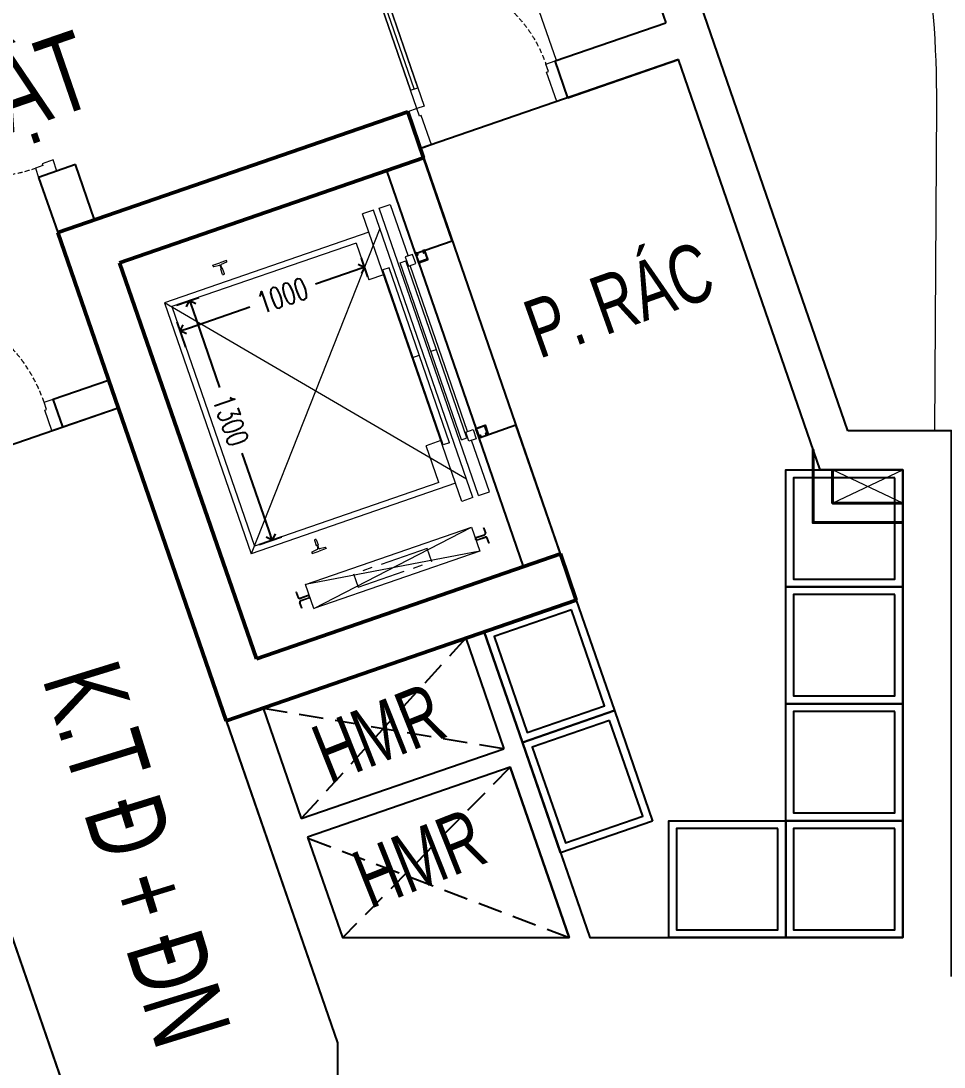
# Model space of a CAD drawing. Header units: millimetres. Extents: x -361702973 to 361248309, y -356458554 to 356543577.
# Drawn here: x -44697 to -39961, y 24906 to 30274 of the extents above; entities that cross this region are included whole.
import ezdxf
from ezdxf.enums import TextEntityAlignment as Align

# ---------------------------------------------------------------- set-up
doc = ezdxf.new("R2010")
doc.units = ezdxf.units.MM
doc.header["$LTSCALE"] = 100
doc.header["$MEASUREMENT"] = 0
for name, pattern in [('HIDDEN', [0.375, 0.25, -0.125]), ('Xref_ST_MBDV Cot vach 30.7.2022$0$HIDDEN', [0.375, 0.25, -0.125]), ('Xref_ST_MBDV Cot vach 30.7.2022$0$ST_MBDV Cot vach 220803$0$HIDDEN', [0.375, 0.25, -0.125]), ('Xref_ST_MBDV Cot vach 30.7.2022$0$ST_MBDV Cot vach 220803$0$PHANTOMX2', [5, 2.5, -0.5, 0.5, -0.5, 0.5, -0.5]), ('Xref_ST_MBDV Cot vach 30.7.2022$0$ST_MBDV Cot vach 220803$0$Xref_ST_MBDV Cot vach 30.7.2022$0$HIDDEN', [0.375, 0.25, -0.125])]:
    doc.linetypes.add(name, pattern=pattern)
for name, color, linetype in [('A-ANNO-ROOM', 50, 'Continuous'), ('dien tich thong thuy', 3, 'Continuous'), ('Xref_ST_MBDV Cot vach 30.7.2022$0$KT-Text', 7, 'Continuous'), ('Xref_ST_MBDV Cot vach 30.7.2022$0$KT-Tuong', 1, 'Continuous'), ('Xref_ST_MBDV Cot vach 30.7.2022$0$ST_MBDV Cot vach 220803$0$220403_HDN_Penthouse Plan$0$A-_FURN----_E-_N', 251, 'Continuous'), ('Xref_ST_MBDV Cot vach 30.7.2022$0$ST_MBDV Cot vach 220803$0$KT-Khuat', 9, 'Xref_ST_MBDV Cot vach 30.7.2022$0$ST_MBDV Cot vach 220803$0$HIDDEN'), ('Xref_ST_MBDV Cot vach 30.7.2022$0$ST_MBDV Cot vach 220803$0$KT-Net manh', 139, 'Continuous'), ('Xref_ST_MBDV Cot vach 30.7.2022$0$ST_MBDV Cot vach 220803$0$KT-Text', 7, 'Continuous'), ('Xref_ST_MBDV Cot vach 30.7.2022$0$ST_MBDV Cot vach 220803$0$Xref_ST_MBDV Cot vach 30.7.2022$0$KT-Text', 7, 'Continuous'), ('Xref_ST_MBDV Cot vach 30.7.2022$0$ST_MBDV Cot vach 220803$0$Xref_ST_MBDV Cot vach 30.7.2022$0$KT-Tuong', 1, 'Continuous')]:
    doc.layers.add(name, color=color, linetype=linetype)
for name, color, linetype, lineweight in [('AUDIT_I_220808132811-11', 7, 'Continuous', 9), ('KT-Kich thuoc', 159, 'Continuous', 18), ('KT-lomo nuoc', 3, 'HIDDEN', 5), ('KT-Net cat', 1, 'Continuous', 40), ('Xref_ST_MBDV Cot vach 30.7.2022$0$CUA', 37, 'Continuous', 13), ('Xref_ST_MBDV Cot vach 30.7.2022$0$KT-Noi that', 36, 'Continuous', 9), ('Xref_ST_MBDV Cot vach 30.7.2022$0$ST_MBDV Cot vach 220803$0$KT-Noi that', 36, 'Continuous', 9), ('Xref_ST_MBDV Cot vach 30.7.2022$0$ST_MBDV Cot vach 220803$0$Xref_ST_MBDV Cot vach 30.7.2022$0$CUA', 37, 'Continuous', 13), ('Xref_ST_MBDV Cot vach 30.7.2022$0$ST_MBDV Cot vach 220803$0$Xref_ST_MBDV Cot vach 30.7.2022$0$KT-Net cot vach', 6, 'Continuous', 50)]:
    doc.layers.add(name, color=color, linetype=linetype, lineweight=lineweight)
doc.styles.add('220126_HDN_HBA typical plan$0$211210_HDN_HBA_TYPICAL PLAN CORE OPT 1$0$HBA-Text', font='GOTHIC.TTF')
doc.styles.add('Xref_ST_MBDV Cot vach 30.7.2022$0$Arial', font='arial.ttf', dxfattribs={"width": 0.7})
doc.styles.add('Xref_ST_MBDV Cot vach 30.7.2022$0$ST_MBDV Cot vach 220803$0$Arial', font='arial.ttf', dxfattribs={"width": 0.7})
doc.styles.add('Xref_ST_MBDV Cot vach 30.7.2022$0$ST_MBDV Cot vach 220803$0$DIM', font='vnsimli.shx', dxfattribs={"width": 0.7})
doc.styles.add('Xref_ST_MBDV Cot vach 30.7.2022$0$ST_MBDV Cot vach 220803$0$Xref_ST_MBDV Cot vach 30.7.2022$0$Arial', font='arial.ttf', dxfattribs={"width": 0.7})
doc.dimstyles.new('Xref_ST_MBDV Cot vach 30.7.2022$0$ST_MBDV Cot vach 220803$0$CCU 1-100 A1', dxfattribs={"dimscale": 100, "dimtxt": 2.2, "dimasz": 1, "dimexe": 1, "dimexo": 0, "dimgap": 1, "dimtad": 1, "dimdec": 0, "dimdsep": 46, "dimtxsty": 'Xref_ST_MBDV Cot vach 30.7.2022$0$ST_MBDV Cot vach 220803$0$DIM', "dimblk1": 'Xref_ST_MBDV Cot vach 30.7.2022$0$ST_MBDV Cot vach 220803$0$_ARCHTICK', "dimblk2": 'Xref_ST_MBDV Cot vach 30.7.2022$0$ST_MBDV Cot vach 220803$0$_ARCHTICK', "dimsah": 1, "dimcen": 0, "dimdle": 1, "dimclrd": 256, "dimclre": 256, "dimclrt": 31, "dimadec": 0, "dimazin": 0, "dimtfac": 1, "dimtdec": 0, "dimtix": 1, "dimtmove": 2, "dimatfit": 3, "dimldrblk": 'Xref_ST_MBDV Cot vach 30.7.2022$0$ST_MBDV Cot vach 220803$0$_ARCHTICK', "dimfxl": 8, "dimtolj": 1, "dimarcsym": 0})

# ---------------------------------------------------------------- blocks, each defined once
blk = doc.blocks.new('*U118')
blk.add_line((-70, 100), (-70, 600.1))
for points in [[(-50, 0), (-50, 700.1), (-90, 700.1), (-90, 0)], [(-50, 100), (-90, 100), (-90, 600.1), (-50, 600.1)], [(-800.1, -200), (-740.1, -200), (-740.1, -40), (-750.1, -40), (-750.1, 0), (-800.1, 0)], [(0, -200), (-60, -200), (-60, -40), (-50, -40), (-50, 0), (0, 0)]]:
    blk.add_lwpolyline(points, close=True)
at = {"linetype": 'Xref_ST_MBDV Cot vach 30.7.2022$0$HIDDEN'}
blk.add_arc((-50, 0), 700.1, 90, 180, dxfattribs=at)
blk = doc.blocks.new('Xref_ST_MBDV Cot vach 30.7.2022$0$ST_MBDV Cot vach 220803$0$_Open90')
at = {"color": 0, "linetype": 'ByBlock', "lineweight": -2}
for p, q in [((0, 0), (-1, 0)), ((-0.5, 0.5), (0, 0)), ((0, 0), (-0.5, -0.5))]:
    blk.add_line(p, q, dxfattribs=at)
blk = doc.blocks.new('*D123')
at = {"layer": 'Defpoints', "color": 5, "transparency": 16777216}
for p, q in [((608.5, 1180), (506.9, 1180)), ((556.9, 1130), (556.9, 913.3)), ((556.9, 230), (556.9, 556.7)), ((645.5, 180), (506.9, 180))]:
    blk.add_line(p, q, dxfattribs=at)
at = {"layer": 'Defpoints', "color": 0, "transparency": 16777216}
for p in [(556.9, 1180), (608.5, 1180, 0), (645.5, 180, 0)]:
    blk.add_point(p, dxfattribs=at)
at = {"layer": 'Defpoints', "color": 5, "transparency": 16777216, "xscale": 50, "yscale": 50, "zscale": 50}
for p, rotation in [((556.9, 1180), 90), ((556.9, 180), 270)]:
    blk.add_blockref('Xref_ST_MBDV Cot vach 30.7.2022$0$ST_MBDV Cot vach 220803$0$_Open90', p, dxfattribs=dict(at, rotation=rotation))
at = {"layer": 'Defpoints', "color": 5, "transparency": 16777216, "insert": (556.9, 735), "char_height": 110, "attachment_point": 5, "rotation": 90, "style": 'Xref_ST_MBDV Cot vach 30.7.2022$0$ST_MBDV Cot vach 220803$0$DIM'}
blk.add_mtext('\\A1;1000', dxfattribs=at)
blk = doc.blocks.new('Xref_ST_MBDV Cot vach 30.7.2022$0$ST_MBDV Cot vach 220803$0$_ARCHTICK')
at = {"color": 0, "linetype": 'ByBlock', "const_width": 0.15}
blk.add_lwpolyline([(-0.5, -0.5), (0.5, 0.5)], dxfattribs=at)
blk = doc.blocks.new('*D124')
at = {"layer": 'Defpoints', "color": 5, "transparency": 16777216}
for p, q in [((425, 204.6), (425, 325.7)), ((1725, 204.6), (1725, 325.7)), ((475, 275.7), (896.7, 275.7)), ((1675, 275.7), (1253.3, 275.7))]:
    blk.add_line(p, q, dxfattribs=at)
at = {"layer": 'Defpoints', "color": 0, "transparency": 16777216}
for p in [(1725, 275.7), (425, 204.6, 0), (1725, 204.6, 0)]:
    blk.add_point(p, dxfattribs=at)
at = {"layer": 'Defpoints', "color": 5, "transparency": 16777216, "xscale": 50, "yscale": 50, "zscale": 50, "rotation": 180}
blk.add_blockref('Xref_ST_MBDV Cot vach 30.7.2022$0$ST_MBDV Cot vach 220803$0$_Open90', (425, 275.7), dxfattribs=at)
at = {"layer": 'Defpoints', "color": 5, "transparency": 16777216, "xscale": 50, "yscale": 50, "zscale": 50}
blk.add_blockref('Xref_ST_MBDV Cot vach 30.7.2022$0$ST_MBDV Cot vach 220803$0$_Open90', (1725, 275.7), dxfattribs=at)
at = {"layer": 'Defpoints', "color": 5, "transparency": 16777216, "insert": (1075, 275.7), "char_height": 110, "attachment_point": 5, "style": 'Xref_ST_MBDV Cot vach 30.7.2022$0$ST_MBDV Cot vach 220803$0$DIM'}
blk.add_mtext('\\A1;1300', dxfattribs=at)
blk = doc.blocks.new('*U126')
blk.add_line((-70, 100), (-70, 700))
for points in [[(-50, 0), (-50, 800), (-90, 800), (-90, 0)], [(-50, 100), (-90, 100), (-90, 700), (-50, 700)], [(-900, -100), (-840, -100), (-840, -40), (-850, -40), (-850, 0), (-900, 0)], [(0, -100), (-60, -100), (-60, -40), (-50, -40), (-50, 0), (0, 0)]]:
    blk.add_lwpolyline(points, close=True)
at = {"linetype": 'Xref_ST_MBDV Cot vach 30.7.2022$0$ST_MBDV Cot vach 220803$0$Xref_ST_MBDV Cot vach 30.7.2022$0$HIDDEN'}
blk.add_arc((-50, 0), 800, 90, 180, dxfattribs=at)
blk = doc.blocks.new('*U127')
blk.add_line((70, 100), (70, 700))
for points in [[(50, 0), (50, 800), (90, 800), (90, 0)], [(50, 100), (90, 100), (90, 700), (50, 700)], [(0, -150), (60, -150), (60, -40), (50, -40), (50, 0), (0, 0)], [(900, -150), (840, -150), (840, -40), (850, -40), (850, 0), (900, 0)]]:
    blk.add_lwpolyline(points, close=True)
at = {"linetype": 'Xref_ST_MBDV Cot vach 30.7.2022$0$ST_MBDV Cot vach 220803$0$Xref_ST_MBDV Cot vach 30.7.2022$0$HIDDEN'}
blk.add_arc((50, 0), 800, 0, 90, dxfattribs=at)
blk = doc.blocks.new('A$C418F5BC8')
at = {"layer": 'A-ANNO-ROOM', "insert": (648.1, 1090.8), "char_height": 600, "attachment_point": 2, "rotation": 50.4488, "style": '220126_HDN_HBA typical plan$0$211210_HDN_HBA_TYPICAL PLAN CORE OPT 1$0$HBA-Text'}
blk.add_mtext_dynamic_manual_height_columns('SL-S', width=722857412.874, gutter_width=9765.6, heights=[0], dxfattribs=at)
blk = doc.blocks.new('A$C1AAC5519')
at = {"layer": 'A-ANNO-ROOM', "insert": (773, 1216.6), "char_height": 600, "attachment_point": 2, "rotation": 50.4488, "style": '220126_HDN_HBA typical plan$0$211210_HDN_HBA_TYPICAL PLAN CORE OPT 1$0$HBA-Text'}
blk.add_mtext_dynamic_manual_height_columns('1-BR', width=722857412.874, gutter_width=9765.6, heights=[0], dxfattribs=at)
blk = doc.blocks.new('A$C2A6C5140')
at = {"layer": 'A-ANNO-ROOM', "insert": (731.4, 1190, 0), "char_height": 600, "attachment_point": 2, "rotation": 50.4488, "style": '220126_HDN_HBA typical plan$0$211210_HDN_HBA_TYPICAL PLAN CORE OPT 1$0$HBA-Text'}
blk.add_mtext_dynamic_manual_height_columns('2-BR', width=722857412.874, gutter_width=9765.6, heights=[0], dxfattribs=at)
blk = doc.blocks.new('A$C5388591E')
at = {"layer": 'A-ANNO-ROOM', "insert": (894.3, 842.2, 0), "char_height": 600, "attachment_point": 2, "rotation": 1.4065, "style": '220126_HDN_HBA typical plan$0$211210_HDN_HBA_TYPICAL PLAN CORE OPT 1$0$HBA-Text'}
blk.add_mtext_dynamic_manual_height_columns('3-BR', width=722857412.874, gutter_width=9765.6, heights=[0], dxfattribs=at)
blk = doc.blocks.new('A$C21AF0CCA')
at = {"layer": 'A-ANNO-ROOM', "insert": (1197.6, 814.7), "char_height": 600, "attachment_point": 2, "rotation": 0.1054, "style": '220126_HDN_HBA typical plan$0$211210_HDN_HBA_TYPICAL PLAN CORE OPT 1$0$HBA-Text'}
blk.add_mtext_dynamic_manual_height_columns('1-BR+', width=722857412.874, gutter_width=9765.6, heights=[0], dxfattribs=at)
blk = doc.blocks.new('*U337')
at = {"layer": 'KT-lomo nuoc', "ltscale": 500}
for p, q in [((-321.4, -235), (0, 0)), ((32.1, -166.9), (-353.5, -68.1))]:
    blk.add_line(p, q, dxfattribs=at)
blk.add_lwpolyline([(32.1, -166.9), (-321.4, -235), (-353.5, -68.1), (0, 0)], close=True, dxfattribs=at)
blk = doc.blocks.new('CTN TN T39')
at = {"layer": 'KT-Net cat', "elevation": 0}
for points in [[(-36710.5, 1004.5), (-36710.5, 630), (-36250.5, 630)], [(-36610.5, 900), (-36610.5, 730), (-36250.5, 730)]]:
    blk.add_lwpolyline(points, dxfattribs=at)
at = {"layer": 'KT-lomo nuoc', "linetype": 'HIDDEN', "xscale": -0.9999999999999997, "rotation": 10.8976534755902}
blk.add_blockref('*U337', (-36610.5, 900, 0), dxfattribs=at)
blk = doc.blocks.new('Xref_ST_MBDV Cot vach 30.7.2022$0$ST_MBDV Cot vach 220803$0$THANG MAY RAC 500KG')
at = {"layer": 'Xref_ST_MBDV Cot vach 30.7.2022$0$ST_MBDV Cot vach 220803$0$KT-Net manh'}
blk.add_line((575, 1450), (1575, 1450), dxfattribs=at)
at = {"layer": 'Xref_ST_MBDV Cot vach 30.7.2022$0$ST_MBDV Cot vach 220803$0$KT-Net manh', "linetype": 'Continuous', "ltscale": 2}
blk.add_line((575, 1450), (1575, 1450), dxfattribs=at)
at = {"layer": 'Xref_ST_MBDV Cot vach 30.7.2022$0$ST_MBDV Cot vach 220803$0$KT-Net manh', "ltscale": 2}
for points in [[(575, 1460), (575, 1450), (625, 1450), (625, 1500), (575, 1500), (575, 1490), (585, 1490), (585, 1491.6), (576.6, 1491.6), (576.6, 1498.4), (623.4, 1498.4), (623.4, 1451.6), (576.6, 1451.6), (576.6, 1458.4), (585, 1458.4), (585, 1460)], [(1575, 1460), (1575, 1450), (1525, 1450), (1525, 1500), (1575, 1500), (1575, 1490), (1565, 1490), (1565, 1491.6), (1573.4, 1491.6), (1573.4, 1498.4), (1526.6, 1498.4), (1526.6, 1451.6), (1573.4, 1451.6), (1573.4, 1458.4), (1565, 1458.4), (1565, 1460)]]:
    blk.add_lwpolyline(points, close=True, dxfattribs=at)
at = {"layer": 'Xref_ST_MBDV Cot vach 30.7.2022$0$ST_MBDV Cot vach 220803$0$KT-Noi that', "linetype": 'Continuous', "ltscale": 2}
for p, q in [((295, 1410, 0), (575, 1410, 0)), ((295, 1350, 0), (295, 1410, 0)), ((1525, 1405, 0), (625, 1405, 0)), ((1855, 1410, 0), (1575, 1410, 0)), ((1855, 1350, 0), (1855, 1410, 0)), ((1855, 1350, 0), (295, 1350, 0)), ((1555, 1391.3, 0), (595, 1391.3, 0)), ((595, 1361, 0), (595, 1391.3, 0)), ((1555, 1361, 0), (595, 1361, 0)), ((1075, 1361, 0), (1075, 1391.3, 0)), ((1555, 1361, 0), (1555, 1391.3, 0)), ((1855, 1320, 0), (295, 1320, 0)), ((295, 1320, 0), (295, 1260, 0)), ((1550, 1298, 0), (600, 1298, 0)), ((600, 1298, 0), (600, 1264, 0)), ((1075, 1264, 0), (1075, 1298, 0)), ((1550, 1298, 0), (1550, 1264, 0)), ((1855, 1320, 0), (1855, 1260, 0)), ((1855, 1260, 0), (295, 1260, 0)), ((394, 1260, 0), (394, 150, 0)), ((1550, 1264, 0), (600, 1264, 0)), ((625, 1260, 0), (625, 1180, 0)), ((1525, 1260, 0), (1525, 1180, 0)), ((1756, 1260, 0), (1756, 150, 0)), ((425, 1180, 0), (425, 180, 0)), ((425, 1180, 0), (625, 1180, 0)), ((1725, 1180, 0), (1525, 1180, 0)), ((1725, 1180, 0), (1725, 180, 0)), ((425, 180, 0), (1725, 180, 0)), ((394, 150, 0), (1756, 150, 0))]:
    blk.add_line(p, q, dxfattribs=at)
at = {"layer": 'Xref_ST_MBDV Cot vach 30.7.2022$0$ST_MBDV Cot vach 220803$0$KT-Noi that', "linetype": 'Xref_ST_MBDV Cot vach 30.7.2022$0$ST_MBDV Cot vach 220803$0$HIDDEN', "ltscale": 500}
for p, q in [((394, 1320, 0), (1756, 150, 0)), ((1756, 1320, 0), (394, 150, 0)), ((2126.2, 363.2), (1996.2, 1263.2)), ((2126.2, 1263.2), (1996.2, 363.2))]:
    blk.add_line(p, q, dxfattribs=at)
at = {"layer": 'Xref_ST_MBDV Cot vach 30.7.2022$0$ST_MBDV Cot vach 220803$0$KT-Noi that', "linetype": 'Continuous'}
for p, q in [((2017.7, 1323.2), (2046.8, 1323.2)), ((2017.7, 1320), (2046.8, 1320)), ((2053, 1269.4), (2053, 1313.8)), ((2056.2, 1269.4), (2056.2, 1313.8)), ((2066.2, 1269.4), (2066.2, 1313.8)), ((2069.4, 1269.4), (2069.4, 1313.8)), ((2104.7, 1323.2), (2075.6, 1323.2)), ((2104.7, 1320), (2075.6, 1320)), ((2063.2, 1266.4), (2059.2, 1266.4)), ((2063.2, 1263.2), (2059.2, 1263.2)), ((298, 522.5, 0), (293, 522.5, 0)), ((293, 522.5, 0), (293, 485, 0)), ((293, 447.5, 0), (293, 485, 0)), ((301, 519.5, 0), (304.1, 490.1, 0)), ((320.9, 487.1, 0), (307.1, 487.1, 0)), ((354, 490, 0), (325, 490, 0)), ((355, 489, 0), (355, 485, 0)), ((355, 481, 0), (355, 485, 0)), ((1795, 489, 0), (1795, 485, 0)), ((1795, 481, 0), (1795, 485, 0)), ((1796, 490, 0), (1825, 490, 0)), ((1829.1, 487.1, 0), (1842.9, 487.1, 0)), ((1849, 519.5, 0), (1845.9, 490.1, 0)), ((1852, 522.5, 0), (1857, 522.5, 0)), ((1857, 522.5, 0), (1857, 485, 0)), ((1857, 447.5, 0), (1857, 485, 0)), ((298, 447.5, 0), (293, 447.5, 0)), ((301, 450.5, 0), (304.1, 479.9, 0)), ((320.9, 482.9, 0), (307.1, 482.9, 0)), ((354, 480, 0), (325, 480, 0)), ((1796, 480, 0), (1825, 480, 0)), ((1829.1, 482.9, 0), (1842.9, 482.9, 0)), ((1849, 450.5, 0), (1845.9, 479.9, 0)), ((1852, 447.5, 0), (1857, 447.5, 0)), ((2053, 357), (2053, 312.6)), ((2056.2, 357), (2056.2, 312.6)), ((2063.2, 363.2), (2059.2, 363.2)), ((2063.2, 360), (2059.2, 360)), ((2066.2, 357), (2066.2, 312.6)), ((2069.4, 357), (2069.4, 312.6)), ((2017.7, 306.4), (2046.8, 306.4)), ((2017.7, 306.4), (2017.7, 303.2)), ((2017.7, 303.2), (2046.8, 303.2)), ((2104.7, 306.4), (2075.6, 306.4)), ((2104.7, 303.2), (2075.6, 303.2)), ((2104.7, 306.4), (2104.7, 303.2))]:
    blk.add_line(p, q, dxfattribs=at)
at = {"layer": 'Xref_ST_MBDV Cot vach 30.7.2022$0$ST_MBDV Cot vach 220803$0$KT-Noi that', "linetype": 'Continuous', "ltscale": 2, "elevation": 0}
for points in [[(575, 1435), (575, 1395), (625, 1395), (625, 1435)], [(1575, 1435), (1575, 1395), (1525, 1395), (1525, 1435)]]:
    blk.add_lwpolyline(points, close=True, dxfattribs=at)
at = {"layer": 'Xref_ST_MBDV Cot vach 30.7.2022$0$ST_MBDV Cot vach 220803$0$KT-Noi that', "linetype": 'Continuous', "ltscale": 2}
blk.add_lwpolyline([(2126.2, 363.2), (1996.2, 363.2), (1996.2, 1263.2), (2126.2, 1263.2)], close=True, dxfattribs=at)
at = {"layer": 'Xref_ST_MBDV Cot vach 30.7.2022$0$ST_MBDV Cot vach 220803$0$KT-Noi that', "linetype": 'Xref_ST_MBDV Cot vach 30.7.2022$0$ST_MBDV Cot vach 220803$0$PHANTOMX2'}
blk.add_lwpolyline([(2097.2, 613.2), (2097.2, 1013.2), (2025.2, 1013.2), (2025.2, 613.2)], close=True, dxfattribs=at)
at = {"layer": 'Xref_ST_MBDV Cot vach 30.7.2022$0$ST_MBDV Cot vach 220803$0$KT-Noi that', "linetype": 'Continuous'}
for centre, radius, start, end in [((2046.8, 1313.8), 9.4, 0, 90), ((2046.8, 1313.8), 6.2, 0, 90), ((2075.6, 1313.8), 9.4, 90, 180), ((2075.6, 1313.8), 6.2, 90, 180), ((2059.2, 1269.4), 6.2, 180, 270), ((2059.2, 1269.4), 3, 180, 270), ((2063.2, 1269.4), 6.2, 270, 0), ((2063.2, 1269.4), 3, 270, 0), ((298, 519.5, 0), 3, 0, 90), ((307.1, 490.1, 0), 3, 180, 270), ((320.3, 492.3, 0), 5.25, 276.6827, 334.3303), ((354, 489, 0), 1, 0, 90), ((1796, 489, 0), 1, 90, 180), ((1829.7, 492.3, 0), 5.25, 205.6697, 263.3173), ((1842.9, 490.1, 0), 3, 270, 0), ((1852, 519.5, 0), 3, 90, 180), ((298, 450.5, 0), 3, 270, 0), ((307.1, 479.9, 0), 3, 90, 180), ((320.3, 477.7, 0), 5.25, 25.6697, 83.3173), ((354, 481, 0), 1, 270, 0), ((1796, 481, 0), 1, 180, 270), ((1829.7, 477.7, 0), 5.25, 96.6827, 154.3303), ((1842.9, 479.9, 0), 3, 0, 90), ((1852, 450.5, 0), 3, 180, 270), ((2059.2, 357), 6.2, 90, 180), ((2059.2, 357), 3, 90, 180), ((2063.2, 357), 6.2, 0, 90), ((2063.2, 357), 3, 0, 90), ((2046.8, 312.6), 9.4, 270, 0), ((2046.8, 312.6), 6.2, 270, 0), ((2075.6, 312.6), 9.4, 180, 270), ((2075.6, 312.6), 6.2, 180, 270)]:
    blk.add_arc(centre, radius, start, end, dxfattribs=at)
at = {"layer": 'Defpoints', "color": 5}
for base, p1, p2, angle, picture, middle in [((556.9, 1180), (645.5, 180, 0), (608.5, 1180, 0), 90, '*D123', (556.9, 735)), ((1725, 275.7), (425, 204.6, 0), (1725, 204.6, 0), 180, '*D124', (1075, 275.7))]:
    dim = blk.add_linear_dim(base=base, p1=p1, p2=p2, angle=angle, dimstyle='Xref_ST_MBDV Cot vach 30.7.2022$0$ST_MBDV Cot vach 220803$0$CCU 1-100 A1', override={"dimscale": 50, "dimblk1": 'Xref_ST_MBDV Cot vach 30.7.2022$0$ST_MBDV Cot vach 220803$0$_Open90', "dimblk2": 'Xref_ST_MBDV Cot vach 30.7.2022$0$ST_MBDV Cot vach 220803$0$_Open90', "dimclrd": 5, "dimclre": 5, "dimclrt": 5, "dimlwd": 65535, "dimlwe": 65535}, dxfattribs=at)
    dim.commit()
    dim.dimension.update_dxf_attribs({"geometry": picture, "text_midpoint": middle, "dimtype": 128})

msp = doc.modelspace()

# ---------------------------------------------------------------- linework, layer by layer
at = {"layer": 'AUDIT_I_220808132811-11', "elevation": 0}
for points in [[(-39808.9, 28170.4), (-39798.8, 29842.7, 0.085159), (-40100.1, 31673.7), (-41834.8, 36688.2), (-45962.5, 48619, 0.260045), (-48893.2, 51221.9), (-63965.8, 55577, 0.572135), (-68352.8, 49264.2), (-68069.9, 48444.2)], [(-40008.9, 28170.4), (-39998.8, 29843.9, 0.085159), (-40289.1, 31608.3), (-42023.8, 36622.8), (-46151.5, 48553.4, 0.260467), (-48942.5, 51027.9), (-64001.3, 55379.1, 0.571317), (-68167, 49338.9), (-67880.8, 48509.4)]]:
    msp.add_lwpolyline(points, format="xyb", dxfattribs=at)
at = {"layer": 'Defpoints', "elevation": 0}
for points in [[(-41323.8, 30075.7), (-42647.2, 29618.8), (-41847.6, 27302.9), (-42320.2, 27139.8), (-41778.4, 25570.4), (-40173, 25570.4), (-40173, 27970.4), (-40596.9, 27970.4)], [(-45521.7, 27832.9), (-44198.4, 28289.8), (-43073, 25030.3), (-43073, 21879.5), (-43423.7, 21756.2)]]:
    msp.add_lwpolyline(points, close=True, dxfattribs=at)
at = {"layer": 'Xref_ST_MBDV Cot vach 30.7.2022$0$KT-Noi that'}
msp.add_line((-41948.9, 30071.4, 0), (-42479.4, 31580.9), dxfattribs=at)
at = {"layer": 'Xref_ST_MBDV Cot vach 30.7.2022$0$KT-Tuong'}
for p, q in [((-40454.4, 28170.4), (-41787.4, 32031.4)), ((-41911.2, 31777.1, 0), (-41389, 30264.7)), ((-43423.7, 21756.2), (-45521.7, 27832.9))]:
    msp.add_line(p, q, dxfattribs=at)
at = {"layer": 'Xref_ST_MBDV Cot vach 30.7.2022$0$ST_MBDV Cot vach 220803$0$220403_HDN_Penthouse Plan$0$A-_FURN----_E-_N', "extrusion": (-1.00461e-06, -1.44698e-18, 1), "elevation": 0}
for points in [[(-40173, 27370.4), (-40773, 27370.4), (-40773, 27970.4), (-40173, 27970.4)], [(-40173, 26770.4), (-40773, 26770.4), (-40773, 27370.4), (-40173, 27370.4)], [(-40173, 26170.4), (-40773, 26170.4), (-40773, 26770.4), (-40173, 26770.4)], [(-40773, 25570.4), (-41373, 25570.4), (-41373, 26170.4), (-40773, 26170.4)], [(-40173, 25570.4), (-40773, 25570.4), (-40773, 26170.4), (-40173, 26170.4)]]:
    msp.add_lwpolyline(points, close=True, dxfattribs=at)
at = {"layer": 'Xref_ST_MBDV Cot vach 30.7.2022$0$ST_MBDV Cot vach 220803$0$220403_HDN_Penthouse Plan$0$A-_FURN----_E-_N', "extrusion": (-1.00461e-06, -3.75112e-05, 1)}
for points, elevation in [([(-40213, 27930.4), (-40733, 27930.4), (-40733, 27410.4), (-40213, 27410.4)], -1), ([(-40213, 27330.4), (-40733, 27330.4), (-40733, 26810.4), (-40213, 26810.4)], -1), ([(-40213, 26730.4), (-40733, 26730.4), (-40733, 26210.4), (-40213, 26210.4)], -0.9), ([(-40813, 26130.4), (-41333, 26130.4), (-41333, 25610.4), (-40813, 25610.4)], -0.9), ([(-40213, 26130.4), (-40733, 26130.4), (-40733, 25610.4), (-40213, 25610.4)], -0.9)]:
    msp.add_lwpolyline(points, close=True, dxfattribs=dict(at, elevation=elevation))
at = {"layer": 'Xref_ST_MBDV Cot vach 30.7.2022$0$ST_MBDV Cot vach 220803$0$220403_HDN_Penthouse Plan$0$A-_FURN----_E-_N', "extrusion": (-9.48426e-07, -3.34878e-07, 1), "elevation": 0}
for points in [[(-41651.8, 26735.8), (-42124.4, 26572.6), (-42320.2, 27139.8), (-41847.6, 27302.9)], [(-41456, 26168.6), (-41928.6, 26005.5), (-42124.4, 26572.6), (-41651.8, 26735.8)]]:
    msp.add_lwpolyline(points, close=True, dxfattribs=at)
at = {"layer": 'Xref_ST_MBDV Cot vach 30.7.2022$0$ST_MBDV Cot vach 220803$0$220403_HDN_Penthouse Plan$0$A-_FURN----_E-_N', "extrusion": (1.12932e-05, -3.57923e-05, 1), "elevation": -1.4}
for points in [[(-41872.4, 27252.1), (-42269.3, 27115), (-42099.6, 26623.5), (-41702.7, 26760.5)], [(-41676.5, 26684.9), (-42073.5, 26547.9), (-41903.8, 26056.3), (-41506.8, 26193.4)]]:
    msp.add_lwpolyline(points, close=True, dxfattribs=at)
at = {"layer": 'Xref_ST_MBDV Cot vach 30.7.2022$0$ST_MBDV Cot vach 220803$0$KT-Khuat', "linetype": 'Xref_ST_MBDV Cot vach 30.7.2022$0$ST_MBDV Cot vach 220803$0$HIDDEN', "ltscale": 5, "extrusion": (5.05853e-09, -7.09797e-09, 1), "elevation": 0}
for points in [[(-42414.8, 27107.1), (-43258.7, 26181)], [(-43454.5, 26748.1), (-42219, 26540)], [(-42186.3, 26445.4), (-43045.4, 25571.2)]]:
    msp.add_lwpolyline(points, dxfattribs=at)
at = {"layer": 'Xref_ST_MBDV Cot vach 30.7.2022$0$ST_MBDV Cot vach 220803$0$KT-Khuat', "linetype": 'Xref_ST_MBDV Cot vach 30.7.2022$0$ST_MBDV Cot vach 220803$0$HIDDEN', "ltscale": 5, "extrusion": (4.82584e-10, -8.7027e-09, 1), "elevation": 0}
msp.add_lwpolyline([(-43224.3, 26081.4), (-41884.2, 25570.4)], dxfattribs=at)
at = {"layer": 'Xref_ST_MBDV Cot vach 30.7.2022$0$ST_MBDV Cot vach 220803$0$Xref_ST_MBDV Cot vach 30.7.2022$0$KT-Net cot vach'}
for p, q in [((-42712.5, 29807.8, 0), (-44508.4, 29187.8, 0)), ((-42630.9, 29571.5, 0), (-42712.5, 29807.8, 0)), ((-44190.5, 29033, 0), (-42630.9, 29571.5, 0)), ((-43643.6, 26682.9, 0), (-44508.4, 29187.8, 0)), ((-43488.9, 27000.8, 0), (-44190.5, 29033, 0)), ((-43488.9, 27000.8, 0), (-41929.2, 27539.2, 0)), ((-41929.2, 27539.2, 0), (-41847.6, 27302.9, 0)), ((-43643.6, 26682.9, 0), (-41847.6, 27302.9, 0))]:
    msp.add_line(p, q, dxfattribs=at)
at = {"layer": 'Xref_ST_MBDV Cot vach 30.7.2022$0$ST_MBDV Cot vach 220803$0$Xref_ST_MBDV Cot vach 30.7.2022$0$KT-Tuong'}
for p, q in [((-44417.3, 29536.8, 0), (-44606.4, 29471.5, 0)), ((-44319.4, 29253, 0), (-44417.3, 29536.8, 0)), ((-42484, 29146.1, 0), (-42630.8, 29571.5, 0)), ((-44606.4, 29471.5, 0), (-44508.4, 29187.8, 0)), ((-42673, 29080.9, 0), (-42819.9, 29506.2, 0)), ((-42673, 29080.9, 0), (-42484, 29146.1, 0)), ((-42346.7, 28135.6, 0), (-42157.6, 28200.9, 0)), ((-41929.2, 27539.2, 0), (-42157.6, 28200.9, 0)), ((-42118.3, 27474, 0), (-42346.7, 28135.6, 0)), ((-40173, 27970.4), (-40596.9, 27970.4)), ((-42124.4, 26572.6, 0), (-42091.8, 26478.1, 0)), ((-43258.7, 26181, 0), (-42219, 26540, 0)), ((-41778.4, 25570.4, 0), (-40173, 25570.4, 0))]:
    msp.add_line(p, q, dxfattribs=at)
at = {"layer": 'Xref_ST_MBDV Cot vach 30.7.2022$0$ST_MBDV Cot vach 220803$0$Xref_ST_MBDV Cot vach 30.7.2022$0$KT-Tuong', "extrusion": (5.05853e-09, -7.09797e-09, 1), "elevation": 0}
for points in [[(-41956.2, 30068.9), (-41389, 30264.7)], [(-41890.9, 29879.9), (-41956.2, 30068.9)], [(-41890.9, 29879.9), (-41323.8, 30075.7)], [(-40596.9, 27970.4), (-41323.8, 30075.7)], [(-39923, 25370.4), (-39923, 28170.4), (-40454.4, 28170.4)], [(-40173, 25570.4), (-40173, 27970.4)], [(-42320.2, 27139.8), (-42124.4, 26572.6)], [(-42414.8, 27107.1), (-42219, 26540)], [(-43454.5, 26748.1), (-43258.7, 26181)], [(-40173, 25570.4), (-40173, 26742.7)], [(-43643.6, 26682.9), (-43073, 25030.3)], [(-42091.8, 26478.1), (-41778.4, 25570.4)], [(-42186.3, 26445.4), (-41884.2, 25570.4)]]:
    msp.add_lwpolyline(points, dxfattribs=at)
at = {"layer": 'Xref_ST_MBDV Cot vach 30.7.2022$0$ST_MBDV Cot vach 220803$0$Xref_ST_MBDV Cot vach 30.7.2022$0$KT-Tuong', "elevation": 0}
for points in [[(-44481.9, 28191.9), (-44530.9, 28333.7), (-44247.3, 28431.6)], [(-44481.9, 28191.9), (-44198.4, 28289.8)]]:
    msp.add_lwpolyline(points, dxfattribs=at)
at = {"layer": 'Xref_ST_MBDV Cot vach 30.7.2022$0$ST_MBDV Cot vach 220803$0$Xref_ST_MBDV Cot vach 30.7.2022$0$KT-Tuong', "extrusion": (5.05853e-09, -7.09797e-09, 1), "elevation": 0}
msp.add_lwpolyline([(-43226.1, 26086.5), (-43047.9, 25570.4), (-41884.2, 25570.4), (-42186.3, 26445.4)], close=True, dxfattribs=at)

# ---------------------------------------------------------------- block references
at = {"layer": 'A-ANNO-ROOM'}
for p in [(-193366.6, 192838, 0), (-194725.1, 187914.8, 0), (-204628.5, 156603.4, 0), (-263479.6, 50485.1, 0), (-269121.2, 49296.6, 0), (-249390.3, 45734.4, 0), (-231828.1, 44407.8, 0), (-260545.4, 42210.5, 0), (-266006, 40714.4, 0), (-231175.9, 40645.5, 0), (-228303.7, 35687.8, 0)]:
    msp.add_blockref('A$C21AF0CCA', p, dxfattribs=at)
at = {"layer": 'dien tich thong thuy'}
for name, p, rotation in [('A$C2A6C5140', (-235738.1, 62244.3, 0), 310.9576437198666), ('A$C2A6C5140', (-226972, 58672.5, 0), 310.9576437198666), ('A$C2A6C5140', (-182858.2, 33888.1, 0), 310.9576437198666), ('A$C2A6C5140', (-180585.3, 23151.3, 0), 310.9576437198666), ('A$C2A6C5140', (-203397, 23120.6, 0), 310.9576437198666), ('A$C2A6C5140', (-196571, 22922.7, 0), 310.9576437198666), ('A$C418F5BC8', (-247792.3, 59981.5, 0), 309.6632197063607), ('A$C418F5BC8', (-251962.3, 57974.8, 0), 309.6632197063607), ('A$C418F5BC8', (-255726.3, 56926.2, 0), 309.6632197063607), ('A$C418F5BC8', (-259675.3, 55322.6, 0), 309.6632197063607), ('A$C1AAC5519', (-244713, 48430.2, 0), 309.6566028083925), ('A$C1AAC5519', (-223357.5, 48059.8, 0), 309.6566028083925), ('A$C1AAC5519', (-221487.8, 45005.6, 0), 309.6566028083925), ('A$C418F5BC8', (-197487.1, 33411.5, 0), 309.6632197063607), ('A$C418F5BC8', (-193448.7, 33349.4, 0), 309.6632197063607), ('A$C418F5BC8', (-201711.8, 33256.2, 0), 309.6632197063607), ('A$C418F5BC8', (-206278.2, 33163.1, 0), 309.6632197063607), ('A$C1AAC5519', (-271599.9, 39640.3, 0), 309.6566028083925), ('A$C418F5BC8', (-226889, 31090.3, 0), 309.6632197063607), ('A$C1AAC5519', (-217339.7, 23702.3, -0.3), 309.6566028083925), ('A$C1AAC5519', (-211634.6, 23442.2, 0), 309.6566028083925), ('A$C1AAC5519', (-187964.1, 23164.1, 0), 309.6566028083925)]:
    msp.add_blockref(name, p, dxfattribs=dict(at, rotation=rotation))
for name, p in [('A$C418F5BC8', (-197463.7, 182913.5, 0)), ('A$C418F5BC8', (-200259, 179138.7, 0)), ('A$C2A6C5140', (-188160, 177105.6, 0)), ('A$C418F5BC8', (-200994.9, 174771.9, 0)), ('A$C2A6C5140', (-234759.5, 172444.9, 0)), ('A$C418F5BC8', (-200719.9, 170423.8, 0)), ('A$C2A6C5140', (-190797.8, 169517.5, 0)), ('A$C1AAC5519', (-230168, 167012, 0)), ('A$C418F5BC8', (-202290, 165833.6, 0)), ('A$C1AAC5519', (-241412.8, 165333.8, 0)), ('A$C418F5BC8', (-226321.6, 164849, 0)), ('A$C418F5BC8', (-223174.5, 162010.2, 0.1)), ('A$C418F5BC8', (-203583.9, 161846.9, 0)), ('A$C418F5BC8', (-244807.2, 161329.3, 0.1)), ('A$C2A6C5140', (-193344.5, 160504.9, 0)), ('A$C418F5BC8', (-219934.2, 159334.2, 0.1)), ('A$C1AAC5519', (-248428.9, 157037.2, 0)), ('A$C1AAC5519', (-252286.3, 152336.2, 0)), ('A$C2A6C5140', (-195752.5, 151816, 0)), ('A$C418F5BC8', (-228142.2, 149140, 0.1)), ('A$C1AAC5519', (-255923.8, 147682, 0)), ('A$C418F5BC8', (-224737.6, 146340.2, 0.1)), ('A$C2A6C5140', (-198038.4, 144981, 0)), ('A$C418F5BC8', (-221724.6, 144236.9, 0)), ('A$C1AAC5519', (-260576.9, 142107.7, 0)), ('A$C418F5BC8', (-245667.6, 140788.5, 0)), ('A$C418F5BC8', (-263605.5, 138503.3, 0.1)), ('A$C2A6C5140', (-199977, 137220.1, 0)), ('A$C418F5BC8', (-247616.1, 136995.9, 0)), ('A$C418F5BC8', (-266636.7, 135433.6, 0)), ('A$C1AAC5519', (-268569.2, 131058, 0)), ('A$C418F5BC8', (-252583.2, 130659.5, 0)), ('A$C418F5BC8', (-256446.3, 127486.8, 0)), ('A$C418F5BC8', (-258903, 124459.9, 0.1)), ('A$C2A6C5140', (-265461.2, 122023.7, 0)), ('A$C5388591E', (-193808.8, 199941.2, 0)), ('A$C5388591E', (-210573.6, 135718.1, 0)), ('A$C5388591E', (-276921.9, 49051.5, 0)), ('A$C5388591E', (-224277.6, 23412.8, 0))]:
    msp.add_blockref(name, p, dxfattribs=at)
at = {"layer": 'KT-Kich thuoc', "color": 2}
msp.add_blockref('CTN TN T39', (-3922.5, 27070.4, 0), dxfattribs=at)
at = {"layer": 'Xref_ST_MBDV Cot vach 30.7.2022$0$CUA', "xscale": -1, "rotation": 19.04713795321829}
msp.add_blockref('*U118', (-42712.5, 29807.8, 0), dxfattribs=at)
at = {"layer": 'Xref_ST_MBDV Cot vach 30.7.2022$0$ST_MBDV Cot vach 220803$0$KT-Noi that', "extrusion": (8.36021e-09, -5.95807e-09, 1), "rotation": 289.0469137992242}
msp.add_blockref('Xref_ST_MBDV Cot vach 30.7.2022$0$ST_MBDV Cot vach 220803$0$THANG MAY RAC 500KG', (-44231.3, 29151.2, 0), dxfattribs=at)
at = {"layer": 'Xref_ST_MBDV Cot vach 30.7.2022$0$ST_MBDV Cot vach 220803$0$Xref_ST_MBDV Cot vach 30.7.2022$0$CUA', "extrusion": (5.05853e-09, -7.09797e-09, 1)}
for name, p, rotation in [('*U126', (-44900.1, 30322.2, 0), 109.0471379532344), ('*U127', (-45381.6, 28040, 0), 19.04713795400045)]:
    msp.add_blockref(name, p, dxfattribs=dict(at, rotation=rotation))

# ---------------------------------------------------------------- texts
at = {"layer": 'Xref_ST_MBDV Cot vach 30.7.2022$0$KT-Text', "style": 'Xref_ST_MBDV Cot vach 30.7.2022$0$Arial', "width": 0.7}
for s, rotation, p in [('H.LS.ST.G KỸ THUẬT', 19, (-48012.8, 28573.8)), ('K.T Đ + ĐN', 287.1701, (-44588.9, 26900.4, 0))]:
    msp.add_text(s, height=400, rotation=rotation, dxfattribs=at).set_placement(p)
at = {"layer": 'Xref_ST_MBDV Cot vach 30.7.2022$0$ST_MBDV Cot vach 220803$0$KT-Text', "extrusion": (-8.14098e-08, -6.55027e-09, 1), "style": 'Xref_ST_MBDV Cot vach 30.7.2022$0$ST_MBDV Cot vach 220803$0$Arial', "width": 0.7}
for p in [(-42806.2, 26483.2, 0), (-42597.2, 25839.1, 0)]:
    msp.add_text('HMR', height=300, rotation=21.6689, dxfattribs=at).set_placement(p, align=Align.CENTER)
at = {"layer": 'Xref_ST_MBDV Cot vach 30.7.2022$0$ST_MBDV Cot vach 220803$0$Xref_ST_MBDV Cot vach 30.7.2022$0$KT-Text', "style": 'Xref_ST_MBDV Cot vach 30.7.2022$0$ST_MBDV Cot vach 220803$0$Xref_ST_MBDV Cot vach 30.7.2022$0$Arial', "width": 0.7}
msp.add_text('P. RÁC', height=300, rotation=19.5829, dxfattribs=at).set_placement((-42039.4, 28539, 0))

doc.saveas('drawing.dxf')
